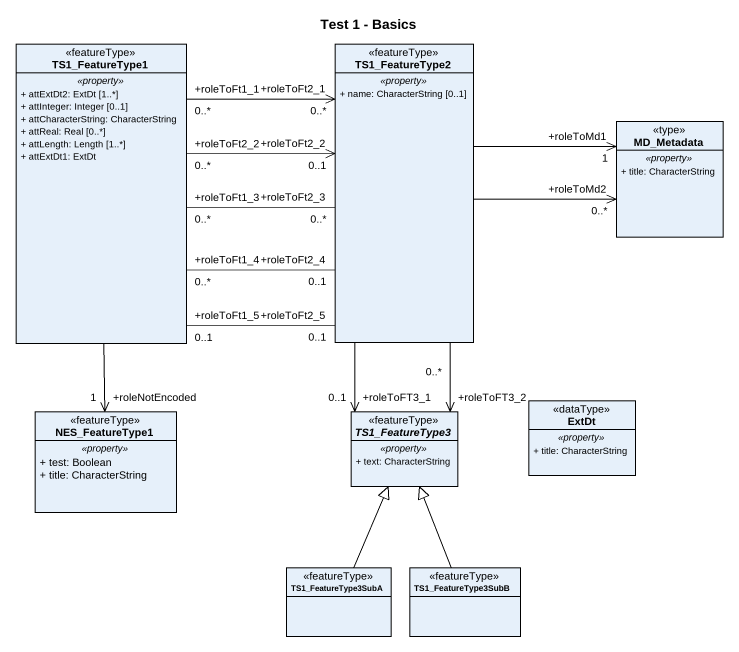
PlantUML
@startuml
title Test 1 - Basics
hide circle
hide empty members
skinparam classAttributeIconSize 0
class TS1_FeatureType1 <<featureType>> {
  .. <<property>> ..
  + attExtDt2: ExtDt [1..*]
  + attInteger: Integer [0..1]
  + attCharacterString: CharacterString
  + attReal: Real [0..*]
  + attLength: Length [1..*]
  + attExtDt1: ExtDt
}
class TS1_FeatureType2 <<featureType>> {
  .. <<property>> ..
  + name: CharacterString [0..1]
}
class MD_Metadata <<type>> {
  .. <<property>> ..
  + title: CharacterString
}
class ExtDt <<dataType>> {
  .. <<property>> ..
  + title: CharacterString
}
class NES_FeatureType1 <<featureType>> {
  .. <<property>> ..
  + test: Boolean
  + title: CharacterString
}
abstract class TS1_FeatureType3 <<featureType>> {
  .. <<property>> ..
  + text: CharacterString
}
class TS1_FeatureType3SubA <<featureType>>
class TS1_FeatureType3SubB <<featureType>>
TS1_FeatureType1 "+roleToFt1_1\n0..*" -right-> "+roleToFt2_1\n0..*" TS1_FeatureType2
TS1_FeatureType1 "+roleToFt2_2\n0..*" -right-> "+roleToFt2_2\n0..1" TS1_FeatureType2
TS1_FeatureType1 "+roleToFt1_3\n0..*" -right- "+roleToFt2_3\n0..*" TS1_FeatureType2
TS1_FeatureType1 "+roleToFt1_4\n0..*" -right- "+roleToFt2_4\n0..1" TS1_FeatureType2
TS1_FeatureType1 "+roleToFt1_5\n0..1" -right- "+roleToFt2_5\n0..1" TS1_FeatureType2
TS1_FeatureType1 --> "+roleNotEncoded\n1" NES_FeatureType1
TS1_FeatureType2 -right-> "+roleToMd1\n1" MD_Metadata
TS1_FeatureType2 -right-> "+roleToMd2\n0..*" MD_Metadata
TS1_FeatureType2 --> "+roleToFT3_2\n0..*" TS1_FeatureType3
TS1_FeatureType3 "+roleToFT3_1\n0..1" <-up- TS1_FeatureType2
TS1_FeatureType3SubA -up-|> TS1_FeatureType3
TS1_FeatureType3SubB -up-|> TS1_FeatureType3
@enduml
